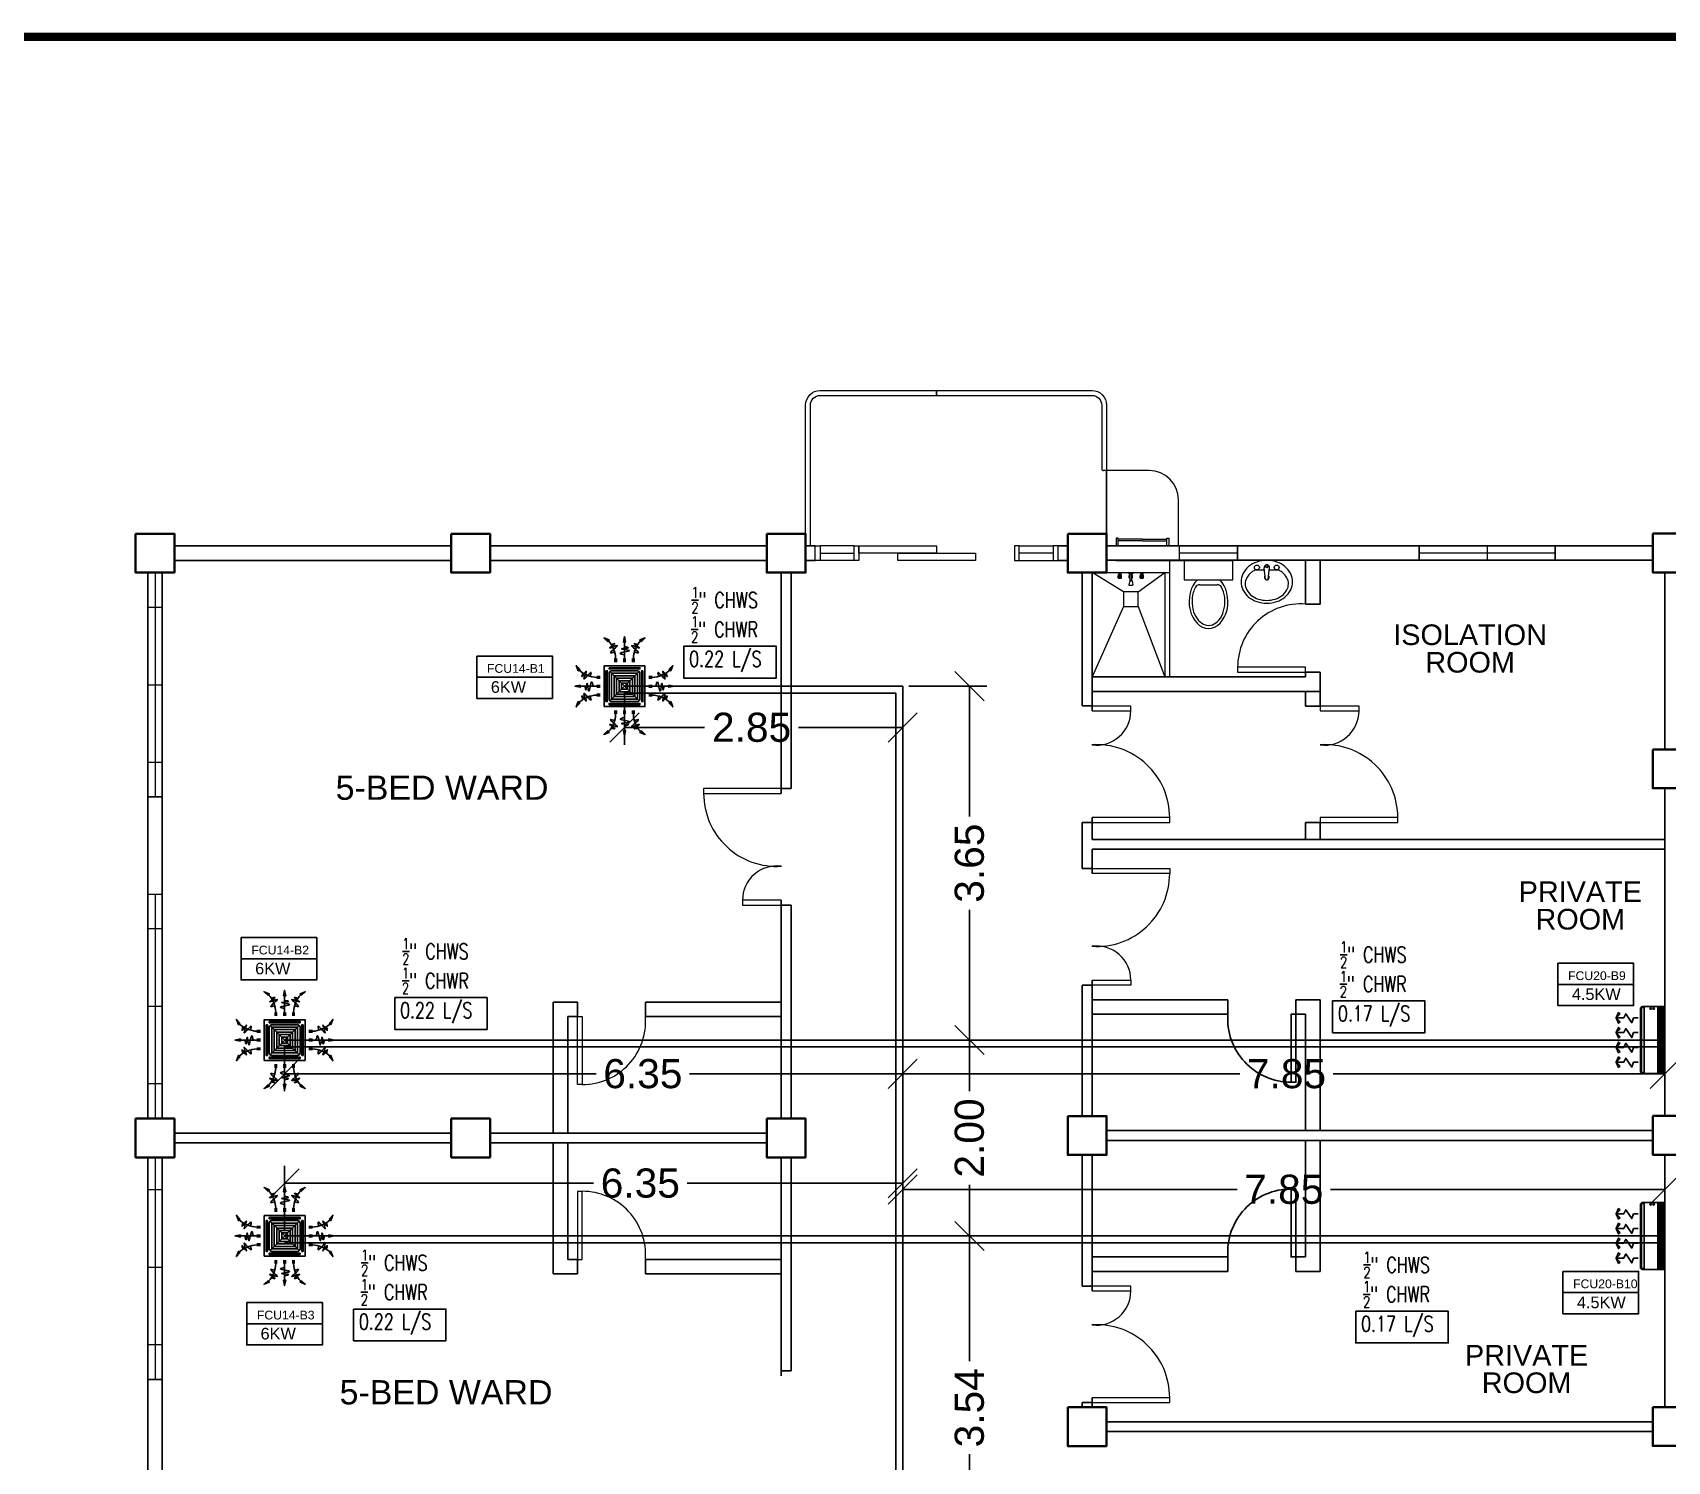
# Model space of a CAD drawing. Header units: millimetres. Extents: x 5 to 598, y 3 to 339.
# Drawn here: x 243.11 to 259.94, y 211.4 to 226.12 of the extents above; entities that cross this region are included whole.
import ezdxf

# ---------------------------------------------------------------- set-up
doc = ezdxf.new("R2010")
doc.units = ezdxf.units.MM
doc.header["$MEASUREMENT"] = 0
for name, color, linetype in [('AIR', 7, 'Continuous'), ('fcu line', 7, 'Continuous'), ('fcu return', 7, 'Continuous'), ('label', 7, 'Continuous'), ('Legends', 7, 'Continuous'), ('pipe label', 7, 'Continuous'), ('template', 7, 'Continuous')]:
    doc.layers.add(name, color=color, linetype=linetype)
doc.styles.add('Arch-Dim', font='simplex.shx', dxfattribs={"width": 0.75})
doc.styles.get("Standard").update_dxf_attribs({"font": 'arial.ttf'})
doc.styles.add('SWISSLT175', font='swissl.ttf', dxfattribs={"height": 0.175})
doc.dimstyles.new('Copy of dimension', dxfattribs={"dimtxt": 0.3, "dimasz": 0.3, "dimexe": 0.18, "dimexo": 0.0625, "dimgap": 0.09, "dimtad": 0, "dimzin": 0, "dimdsep": 46, "dimtxsty": 'Standard', "dimblk": 'OBLIQUE', "dimcen": 0.09, "dimclrd": 256, "dimclre": 256, "dimclrt": 256, "dimadec": 0, "dimazin": 0, "dimtfac": 1, "dimtofl": 0, "dimtmove": 0, "dimatfit": 3, "dimldrblk": 'OBLIQUE', "dimfxl": 1, "dimtolj": 1, "dimtzin": 0, "dimarcsym": 0})

# ---------------------------------------------------------------- blocks, each defined once
blk = doc.blocks.new('dr 700')
at = {"color": 8, "ltscale": 0.03}
blk.add_lwpolyline([(0, 0), (0.05, 0), (0.05, 0.7), (0, 0.7)], close=True, dxfattribs=at)
blk.add_arc((0.05, 0.048), 0.652, 355.7578, 90, dxfattribs=at)
blk = doc.blocks.new('FCU-13000P (CASSETTE SPLIT)')
at = {"layer": 'AIR', "ltscale": 3}
for p, q in [((0, 0.523), (0, 1)), ((-0.193, 0.558), (-0.193, 0.487)), ((-0.162, 0.558), (-0.162, 0.487)), ((-0.016, 0.558), (-0.016, 0.487)), ((0.016, 0.558), (0.016, 0.487)), ((0.162, 0.558), (0.162, 0.487)), ((0.193, 0.558), (0.193, 0.487)), ((-0.523, 0), (-1, 0)), ((-0.558, 0.193), (-0.487, 0.193)), ((-0.558, 0.162), (-0.487, 0.162)), ((-0.558, 0.016), (-0.487, 0.016)), ((0.558, 0.193), (0.487, 0.193)), ((0.558, 0.162), (0.487, 0.162)), ((0.558, 0.016), (0.487, 0.016)), ((0.523, 0), (1, 0)), ((-0.558, -0.016), (-0.487, -0.016)), ((-0.558, -0.162), (-0.487, -0.162)), ((-0.558, -0.193), (-0.487, -0.193)), ((0.558, -0.016), (0.487, -0.016)), ((0.558, -0.162), (0.487, -0.162)), ((0.558, -0.193), (0.487, -0.193)), ((-0.193, -0.558), (-0.193, -0.487)), ((-0.162, -0.558), (-0.162, -0.487)), ((-0.016, -0.558), (-0.016, -0.487)), ((0, -0.523), (0, -1)), ((0.016, -0.558), (0.016, -0.487)), ((0.162, -0.558), (0.162, -0.487)), ((0.193, -0.558), (0.193, -0.487))]:
    blk.add_line(p, q, dxfattribs=at)
at = {"layer": 'AIR'}
for p, q in [((0.295, -0.295), (-0.295, 0.295)), ((0.295, 0.295), (-0.295, -0.295))]:
    blk.add_line(p, q, dxfattribs=at)
at = {"layer": 'AIR', "ltscale": 3}
for points in [[(-0.022, 0.89), (0.022, 0.89), (0, 1)], [(-0.335, 0.895), (-0.311, 0.932), (-0.416, 0.973)], [(0.335, 0.895), (0.311, 0.932), (0.416, 0.973)], [(-0.895, 0.335), (-0.932, 0.311), (-0.973, 0.416)], [(0.895, 0.335), (0.932, 0.311), (0.973, 0.416)], [(-0.89, 0.022), (-0.89, -0.022), (-1, 0)], [(0.89, 0.022), (0.89, -0.022), (1, 0)], [(-0.895, -0.335), (-0.932, -0.311), (-0.973, -0.416)], [(0.895, -0.335), (0.932, -0.311), (0.973, -0.416)], [(-0.335, -0.895), (-0.311, -0.932), (-0.416, -0.973)], [(-0.022, -0.89), (0.022, -0.89), (0, -1)], [(0.335, -0.895), (0.311, -0.932), (0.416, -0.973)]]:
    blk.add_lwpolyline(points, close=True, dxfattribs=at)
at = {"layer": 'AIR'}
for points in [[(-0.323, 0.914, -0.171809), (-0.178, 0.558), (-0.178, 0.522)], [(0.323, 0.914, 0.171809), (0.178, 0.558), (0.178, 0.522)], [(-0.914, 0.323, 0.171809), (-0.558, 0.178), (-0.522, 0.178)], [(0.914, 0.323, -0.171809), (0.558, 0.178), (0.522, 0.178)], [(-0.914, -0.323, -0.171809), (-0.558, -0.178), (-0.522, -0.178)], [(0.914, -0.323, 0.171809), (0.558, -0.178), (0.522, -0.178)], [(-0.323, -0.914, 0.171809), (-0.178, -0.558), (-0.178, -0.522)], [(0.323, -0.914, -0.171809), (0.178, -0.558), (0.178, -0.522)]]:
    blk.add_lwpolyline(points, format="xyb", dxfattribs=at)
for points in [[(-0.41, -0.41), (0.41, -0.41), (0.41, 0.41), (-0.41, 0.41)], [(-0.31, 0.372), (0.31, 0.372), (0.31, 0.348), (-0.31, 0.348)], [(-0.373, 0.31), (-0.348, 0.31), (-0.348, -0.31), (-0.373, -0.31)], [(-0.26, -0.26), (0.26, -0.26), (0.26, 0.26), (-0.26, 0.26)], [(-0.21, -0.21), (0.21, -0.21), (0.21, 0.21), (-0.21, 0.21)], [(-0.16, -0.16), (0.16, -0.16), (0.16, 0.16), (-0.16, 0.16)], [(-0.11, -0.11), (0.11, -0.11), (0.11, 0.11), (-0.11, 0.11)], [(-0.06, -0.06), (0.06, -0.06), (0.06, 0.06), (-0.06, 0.06)], [(0.372, 0.31), (0.348, 0.31), (0.348, -0.31), (0.372, -0.31)], [(-0.31, -0.373), (0.31, -0.373), (0.31, -0.348), (-0.31, -0.348)]]:
    blk.add_lwpolyline(points, close=True, dxfattribs=at)
blk.add_lwpolyline([(-0.26, -0.31), (0.26, -0.31, 0.414214), (0.31, -0.26), (0.31, 0.26, 0.414214), (0.26, 0.31), (-0.26, 0.31, 0.414214), (-0.31, 0.26), (-0.31, -0.26, 0.414214)], format="xyb", close=True, dxfattribs=at)
at = {"layer": 'AIR', "ltscale": 3}
for points in [[(-0.268, 0.84), (-0.231, 0.852), (-0.134, 0.882), (-0.422, 0.704), (0.005, 0.903), (-0.358, 0.645), (-0.239, 0.678), (-0.199, 0.69)], [(0.268, 0.84), (0.231, 0.852), (0.134, 0.882), (0.422, 0.704), (-0.005, 0.903), (0.358, 0.645), (0.239, 0.678), (0.199, 0.69)], [(-0.84, 0.268), (-0.852, 0.231), (-0.882, 0.134), (-0.704, 0.422), (-0.903, -0.005), (-0.645, 0.358), (-0.678, 0.239), (-0.69, 0.199)], [(0.84, 0.268), (0.852, 0.231), (0.882, 0.134), (0.704, 0.422), (0.903, -0.005), (0.645, 0.358), (0.678, 0.239), (0.69, 0.199)], [(-0.84, -0.268), (-0.852, -0.231), (-0.882, -0.134), (-0.704, -0.422), (-0.903, 0.005), (-0.645, -0.358), (-0.678, -0.239), (-0.69, -0.199)], [(0.84, -0.268), (0.852, -0.231), (0.882, -0.134), (0.704, -0.422), (0.903, 0.005), (0.645, -0.358), (0.678, -0.239), (0.69, -0.199)], [(-0.268, -0.84), (-0.231, -0.852), (-0.134, -0.882), (-0.422, -0.704), (0.005, -0.903), (-0.358, -0.645), (-0.239, -0.678), (-0.199, -0.69)], [(0.268, -0.84), (0.231, -0.852), (0.134, -0.882), (0.422, -0.704), (-0.005, -0.903), (0.358, -0.645), (0.239, -0.678), (0.199, -0.69)]]:
    blk.add_open_spline(points, degree=3, knots=[0.0032834, 0.0032834, 0.0032834, 0.0032834, 0.0712567, 0.1924075, 0.3347111, 0.5062145, 0.5813292, 0.5813292, 0.5813292, 0.5813292], dxfattribs=at)
for points in [[(0, 0.8), (0.077, 0.776), (-0.058, 0.755), (0.098, 0.718), (-0.087, 0.663), (0, 0.631)], [(-0.8, 0), (-0.776, -0.077), (-0.755, 0.058), (-0.718, -0.098), (-0.663, 0.087), (-0.631, 0)], [(0.8, 0), (0.776, -0.077), (0.755, 0.058), (0.718, -0.098), (0.663, 0.087), (0.631, 0)], [(0, -0.8), (0.077, -0.776), (-0.058, -0.755), (0.098, -0.718), (-0.087, -0.663), (0, -0.631)]]:
    blk.add_spline(points, degree=3, dxfattribs=at)
for points in [[(0, 1), (-0.022, 0.89), (0.022, 0.89)], [(-0.416, 0.973), (-0.335, 0.895), (-0.311, 0.932)], [(0.416, 0.973), (0.335, 0.895), (0.311, 0.932)], [(-0.973, 0.416), (-0.895, 0.335), (-0.932, 0.311)], [(0.973, 0.416), (0.895, 0.335), (0.932, 0.311)], [(-1, 0), (-0.89, 0.022), (-0.89, -0.022)], [(1, 0), (0.89, 0.022), (0.89, -0.022)], [(-0.973, -0.416), (-0.895, -0.335), (-0.932, -0.311)], [(0.973, -0.416), (0.895, -0.335), (0.932, -0.311)], [(-0.416, -0.973), (-0.335, -0.895), (-0.311, -0.932)], [(0, -1), (-0.022, -0.89), (0.022, -0.89)], [(0.416, -0.973), (0.335, -0.895), (0.311, -0.932)]]:
    blk.add_solid(points, dxfattribs=at)
blk = doc.blocks.new('CARRIER-S30-32 (FCD)')
at = {"layer": 'AIR'}
for p, q in [((0.825, -0.05), (-0.825, -0.05)), ((0.825, -0.075), (-0.825, -0.075)), ((0.825, -0.1), (-0.825, -0.1)), ((0.825, -0.125), (-0.825, -0.125)), ((0.825, -0.15), (-0.825, -0.15)), ((-0.6, -0.025), (-0.6, -0.175)), ((-0.4, -0.025), (-0.4, -0.175)), ((-0.2, -0.025), (-0.2, -0.175)), ((0, -0.025), (0, -0.175)), ((0.2, -0.025), (0.2, -0.175)), ((0.4, -0.025), (0.4, -0.175)), ((0.6, -0.025), (0.6, -0.175))]:
    blk.add_line(p, q, dxfattribs=at)
for points in [[(-0.8, -0.62), (0.8, -0.62, 0.414214), (0.85, -0.57), (0.85, 0), (-0.85, 0), (-0.85, -0.57, 0.414214)], [(-0.8, -0.595), (0.8, -0.595, 0.414214), (0.825, -0.57), (0.825, -0.525), (-0.825, -0.525), (-0.825, -0.57, 0.414214)]]:
    blk.add_lwpolyline(points, format="xyb", close=True, dxfattribs=at)
for points in [[(-0.825, -0.025), (0.825, -0.025), (0.825, -0.175), (-0.825, -0.175)], [(-0.664, -1.134), (-0.562, -1.239), (-0.697, -1.177)], [(-0.461, -1.134), (-0.562, -1.239), (-0.428, -1.177)], [(-0.289, -1.134), (-0.188, -1.239), (-0.322, -1.177)], [(-0.086, -1.134), (-0.188, -1.239), (-0.053, -1.177)], [(0.086, -1.134), (0.187, -1.239), (0.053, -1.177)], [(0.289, -1.134), (0.187, -1.239), (0.322, -1.177)], [(0.461, -1.134), (0.562, -1.239), (0.428, -1.177)], [(0.664, -1.134), (0.562, -1.239), (0.697, -1.177)]]:
    blk.add_lwpolyline(points, close=True, dxfattribs=at)
for points in [[(-0.562, -0.678), (-0.562, -0.794), (-0.44, -0.843), (-0.667, -0.996), (-0.562, -1.044), (-0.562, -1.239)], [(-0.188, -0.678), (-0.188, -0.794), (-0.065, -0.843), (-0.292, -0.996), (-0.188, -1.044), (-0.188, -1.239)], [(0.187, -0.678), (0.187, -0.794), (0.31, -0.843), (0.083, -0.996), (0.187, -1.044), (0.187, -1.239)], [(0.562, -0.678), (0.562, -0.794), (0.685, -0.843), (0.458, -0.996), (0.562, -1.044), (0.562, -1.239)]]:
    blk.add_lwpolyline(points, dxfattribs=at)
for centre in [(-0.8, -0.285), (-0.8, -0.36)]:
    blk.add_circle(centre, 0.0187, dxfattribs=at)
blk = doc.blocks.new('_Oblique')
at = {"color": 0, "linetype": 'ByBlock', "lineweight": -2}
blk.add_line((-0.5, -0.5), (0.5, 0.5), dxfattribs=at)
blk = doc.blocks.new('*D168')
at = {"layer": 'Defpoints', "color": 0, "transparency": 16777216}
for p in [(252.069, 213.725), (252.757, 213.725), (252.069, 210.185)]:
    blk.add_point(p, dxfattribs=at)
at = {"layer": 'Legends', "lineweight": -2, "transparency": 16777216}
for p, q in [((252.132, 213.725), (252.937, 213.725)), ((252.757, 213.725), (252.757, 212.434)), ((252.757, 210.185), (252.757, 211.476)), ((252.132, 210.185), (252.937, 210.185))]:
    blk.add_line(p, q, dxfattribs=at)
at = {"layer": 'Legends', "lineweight": -2, "transparency": 16777216, "xscale": 0.3, "yscale": 0.3, "zscale": 0.3}
for p, rotation in [((252.757, 213.725), 90), ((252.757, 210.185), 270)]:
    blk.add_blockref('_Oblique', p, dxfattribs=dict(at, rotation=rotation))
at = {"layer": 'Legends', "transparency": 16777216, "insert": (252.757, 211.955), "char_height": 0.3, "attachment_point": 5, "rotation": 90}
blk.add_mtext('\\A1;3.54', dxfattribs=at)
blk = doc.blocks.new('*D170')
at = {"layer": 'Defpoints', "color": 0, "transparency": 16777216}
for p in [(245.704, 214.268), (245.704, 213.725), (252.069, 213.725)]:
    blk.add_point(p, dxfattribs=at)
at = {"layer": 'Legends', "lineweight": -2, "transparency": 16777216}
for p, q in [((245.704, 213.788), (245.704, 214.448)), ((252.069, 213.788), (252.069, 214.448)), ((245.704, 214.268), (248.886, 214.268)), ((252.069, 214.268), (249.849, 214.268))]:
    blk.add_line(p, q, dxfattribs=at)
at = {"layer": 'Legends', "lineweight": -2, "transparency": 16777216, "xscale": 0.3, "yscale": 0.3, "zscale": 0.3, "rotation": 180}
blk.add_blockref('_Oblique', (245.704, 214.268), dxfattribs=at)
at = {"layer": 'Legends', "lineweight": -2, "transparency": 16777216, "xscale": 0.3, "yscale": 0.3, "zscale": 0.3}
blk.add_blockref('_Oblique', (252.069, 214.268), dxfattribs=at)
at = {"layer": 'Legends', "transparency": 16777216, "insert": (249.367, 214.268), "char_height": 0.3, "attachment_point": 5}
blk.add_mtext('\\A1;6.35', dxfattribs=at)
blk = doc.blocks.new('*D171')
at = {"layer": 'Defpoints', "color": 0, "transparency": 16777216}
for p in [(252.069, 215.743), (252.757, 215.743), (252.069, 213.725)]:
    blk.add_point(p, dxfattribs=at)
at = {"layer": 'Legends', "lineweight": -2, "transparency": 16777216}
for p, q in [((252.132, 215.743), (252.937, 215.743)), ((252.757, 215.743), (252.757, 215.216)), ((252.757, 213.725), (252.757, 214.253)), ((252.132, 213.725), (252.937, 213.725))]:
    blk.add_line(p, q, dxfattribs=at)
at = {"layer": 'Legends', "lineweight": -2, "transparency": 16777216, "xscale": 0.3, "yscale": 0.3, "zscale": 0.3}
for p, rotation in [((252.757, 215.743), 90), ((252.757, 213.725), 270)]:
    blk.add_blockref('_Oblique', p, dxfattribs=dict(at, rotation=rotation))
at = {"layer": 'Legends', "transparency": 16777216, "insert": (252.757, 214.734), "char_height": 0.3, "attachment_point": 5, "rotation": 90}
blk.add_mtext('\\A1;2.00', dxfattribs=at)
blk = doc.blocks.new('*D172')
at = {"layer": 'Defpoints', "color": 0, "transparency": 16777216}
for p in [(252.069, 219.388), (252.757, 219.388), (252.069, 215.743)]:
    blk.add_point(p, dxfattribs=at)
at = {"layer": 'Legends', "lineweight": -2, "transparency": 16777216}
for p, q in [((252.132, 219.388), (252.937, 219.388)), ((252.757, 219.388), (252.757, 218.046)), ((252.757, 215.743), (252.757, 217.085)), ((252.132, 215.743), (252.937, 215.743))]:
    blk.add_line(p, q, dxfattribs=at)
at = {"layer": 'Legends', "lineweight": -2, "transparency": 16777216, "xscale": 0.3, "yscale": 0.3, "zscale": 0.3}
for p, rotation in [((252.757, 219.388), 90), ((252.757, 215.743), 270)]:
    blk.add_blockref('_Oblique', p, dxfattribs=dict(at, rotation=rotation))
at = {"layer": 'Legends', "transparency": 16777216, "insert": (252.757, 217.565), "char_height": 0.3, "attachment_point": 5, "rotation": 90}
blk.add_mtext('\\A1;3.65', dxfattribs=at)
blk = doc.blocks.new('*D173')
at = {"layer": 'Defpoints', "color": 0, "transparency": 16777216}
for p in [(252.069, 215.743), (259.919, 215.743), (259.919, 215.395)]:
    blk.add_point(p, dxfattribs=at)
at = {"layer": 'Legends', "lineweight": -2, "transparency": 16777216}
for p, q in [((252.069, 215.681), (252.069, 215.215)), ((259.919, 215.681), (259.919, 215.215)), ((252.069, 215.395), (255.543, 215.395)), ((259.919, 215.395), (256.502, 215.395))]:
    blk.add_line(p, q, dxfattribs=at)
at = {"layer": 'Legends', "lineweight": -2, "transparency": 16777216, "xscale": 0.3, "yscale": 0.3, "zscale": 0.3, "rotation": 180}
blk.add_blockref('_Oblique', (252.069, 215.395), dxfattribs=at)
at = {"layer": 'Legends', "lineweight": -2, "transparency": 16777216, "xscale": 0.3, "yscale": 0.3, "zscale": 0.3}
blk.add_blockref('_Oblique', (259.919, 215.395), dxfattribs=at)
at = {"layer": 'Legends', "transparency": 16777216, "insert": (256.022, 215.395), "char_height": 0.3, "attachment_point": 5}
blk.add_mtext('\\A1;7.85', dxfattribs=at)
blk = doc.blocks.new('*D174')
at = {"layer": 'Defpoints', "color": 0, "transparency": 16777216}
for p in [(245.704, 215.743), (252.069, 215.743), (245.704, 215.395)]:
    blk.add_point(p, dxfattribs=at)
at = {"layer": 'Legends', "lineweight": -2, "transparency": 16777216}
for p, q in [((245.704, 215.681), (245.704, 215.215)), ((252.069, 215.681), (252.069, 215.215)), ((245.704, 215.395), (248.911, 215.395)), ((252.069, 215.395), (249.874, 215.395))]:
    blk.add_line(p, q, dxfattribs=at)
at = {"layer": 'Legends', "lineweight": -2, "transparency": 16777216, "xscale": 0.3, "yscale": 0.3, "zscale": 0.3, "rotation": 180}
blk.add_blockref('_Oblique', (245.704, 215.395), dxfattribs=at)
at = {"layer": 'Legends', "lineweight": -2, "transparency": 16777216, "xscale": 0.3, "yscale": 0.3, "zscale": 0.3}
blk.add_blockref('_Oblique', (252.069, 215.395), dxfattribs=at)
at = {"layer": 'Legends', "transparency": 16777216, "insert": (249.393, 215.395), "char_height": 0.3, "attachment_point": 5}
blk.add_mtext('\\A1;6.35', dxfattribs=at)
blk = doc.blocks.new('*D175')
at = {"layer": 'Defpoints', "color": 0, "transparency": 16777216}
for p in [(249.204, 219.388), (252.069, 219.388), (249.204, 218.963)]:
    blk.add_point(p, dxfattribs=at)
at = {"layer": 'Legends', "lineweight": -2, "transparency": 16777216}
for p, q in [((249.204, 219.325), (249.204, 218.783)), ((252.069, 219.325), (252.069, 218.783)), ((249.204, 218.963), (250.029, 218.963)), ((252.069, 218.963), (250.996, 218.963))]:
    blk.add_line(p, q, dxfattribs=at)
at = {"layer": 'Legends', "lineweight": -2, "transparency": 16777216, "xscale": 0.3, "yscale": 0.3, "zscale": 0.3, "rotation": 180}
blk.add_blockref('_Oblique', (249.204, 218.963), dxfattribs=at)
at = {"layer": 'Legends', "lineweight": -2, "transparency": 16777216, "xscale": 0.3, "yscale": 0.3, "zscale": 0.3}
blk.add_blockref('_Oblique', (252.069, 218.963), dxfattribs=at)
at = {"layer": 'Legends', "transparency": 16777216, "insert": (250.513, 218.963), "char_height": 0.3, "attachment_point": 5}
blk.add_mtext('\\A1;2.85', dxfattribs=at)
blk = doc.blocks.new('*D271')
at = {"layer": 'Defpoints', "color": 0, "transparency": 16777216}
for p in [(259.919, 214.204), (252.069, 213.725), (259.919, 213.725)]:
    blk.add_point(p, dxfattribs=at)
at = {"layer": 'fcu line', "lineweight": -2, "transparency": 16777216}
for p, q in [((252.069, 213.788), (252.069, 214.384)), ((259.919, 213.788), (259.919, 214.384)), ((252.069, 214.204), (255.515, 214.204)), ((259.919, 214.204), (256.474, 214.204))]:
    blk.add_line(p, q, dxfattribs=at)
at = {"layer": 'fcu line', "lineweight": -2, "transparency": 16777216, "xscale": 0.3, "yscale": 0.3, "zscale": 0.3, "rotation": 180}
blk.add_blockref('_Oblique', (252.069, 214.204), dxfattribs=at)
at = {"layer": 'fcu line', "lineweight": -2, "transparency": 16777216, "xscale": 0.3, "yscale": 0.3, "zscale": 0.3}
blk.add_blockref('_Oblique', (259.919, 214.204), dxfattribs=at)
at = {"layer": 'fcu line', "transparency": 16777216, "insert": (255.994, 214.204), "char_height": 0.3, "attachment_point": 5}
blk.add_mtext('\\A1;7.85', dxfattribs=at)

msp = doc.modelspace()

# ---------------------------------------------------------------- linework, layer by layer
at = {"color": 8, "lineweight": 9}
for p, q in [((254.609, 221.609), (254.139, 221.609)), ((254.909, 220.834), (254.909, 221.309)), ((254.289, 220.914), (254.269, 220.914)), ((254.269, 220.914), (254.269, 220.834)), ((254.289, 220.834), (254.289, 220.914)), ((254.539, 220.904), (254.289, 220.904)), ((254.539, 220.884), (254.289, 220.884)), ((254.539, 220.904), (254.789, 220.904)), ((254.539, 220.884), (254.789, 220.884)), ((254.789, 220.834), (254.789, 220.914)), ((254.789, 220.914), (254.809, 220.914)), ((254.809, 220.914), (254.809, 220.834)), ((254.169, 220.834), (254.969, 220.834)), ((254.919, 220.684), (254.919, 220.834)), ((255.519, 220.834), (254.919, 220.834)), ((255.519, 220.759), (254.919, 220.759)), ((255.519, 220.684), (255.519, 220.834)), ((257.389, 220.834), (257.389, 220.684)), ((258.789, 220.759), (257.389, 220.759)), ((258.089, 220.834), (258.089, 220.684)), ((258.789, 220.684), (258.789, 220.834)), ((244.294, 218.247), (244.294, 220.559)), ((244.369, 220.559), (244.369, 218.247)), ((254.169, 220.559), (254.819, 220.559)), ((254.264, 220.684), (254.864, 220.684)), ((254.288, 220.559), (254.322, 220.559)), ((254.288, 220.559), (254.322, 220.559)), ((254.288, 220.559), (254.292, 220.552)), ((254.288, 220.559), (254.288, 220.559)), ((254.292, 220.552), (254.319, 220.552)), ((254.294, 220.552), (254.294, 220.54)), ((254.317, 220.552), (254.317, 220.54)), ((254.322, 220.559), (254.319, 220.552)), ((254.322, 220.559), (254.322, 220.559)), ((254.402, 220.554), (254.39, 220.559)), ((254.39, 220.559), (254.448, 220.559)), ((254.436, 220.554), (254.402, 220.554)), ((254.402, 220.544), (254.402, 220.554)), ((254.402, 220.554), (254.436, 220.554)), ((254.436, 220.544), (254.402, 220.544)), ((254.408, 220.544), (254.408, 220.54)), ((254.411, 220.482), (254.411, 220.544)), ((254.411, 220.544), (254.427, 220.544)), ((254.427, 220.544), (254.427, 220.482)), ((254.43, 220.544), (254.43, 220.54)), ((254.448, 220.559), (254.436, 220.554)), ((254.436, 220.554), (254.436, 220.544)), ((254.516, 220.559), (254.516, 220.559)), ((254.516, 220.559), (254.519, 220.552)), ((254.516, 220.559), (254.55, 220.559)), ((254.516, 220.559), (254.55, 220.559)), ((254.519, 220.552), (254.546, 220.552)), ((254.521, 220.552), (254.521, 220.54)), ((254.544, 220.552), (254.544, 220.54)), ((254.55, 220.559), (254.546, 220.552)), ((254.55, 220.559), (254.55, 220.559)), ((254.864, 220.684), (255.464, 220.684)), ((254.969, 220.684), (254.969, 220.484)), ((255.469, 220.684), (254.969, 220.684)), ((255.469, 220.484), (255.469, 220.684)), ((255.795, 220.582), (255.692, 220.582)), ((255.805, 220.486), (255.791, 220.608)), ((255.834, 220.486), (255.847, 220.608)), ((254.289, 220.526), (254.291, 220.53)), ((254.289, 220.504), (254.289, 220.526)), ((254.289, 220.504), (254.322, 220.504)), ((254.292, 220.502), (254.289, 220.504)), ((254.291, 220.538), (254.292, 220.54)), ((254.291, 220.538), (254.319, 220.538)), ((254.291, 220.532), (254.291, 220.538)), ((254.292, 220.54), (254.319, 220.54)), ((254.292, 220.526), (254.3, 220.526)), ((254.292, 220.513), (254.292, 220.525)), ((254.292, 220.502), (254.318, 220.502)), ((254.292, 220.501), (254.292, 220.502)), ((254.292, 220.501), (254.318, 220.501)), ((254.299, 220.513), (254.299, 220.525)), ((254.319, 220.526), (254.311, 220.526)), ((254.311, 220.513), (254.311, 220.525)), ((254.318, 220.513), (254.318, 220.525)), ((254.318, 220.502), (254.322, 220.504)), ((254.318, 220.501), (254.318, 220.502)), ((254.319, 220.538), (254.319, 220.54)), ((254.319, 220.532), (254.319, 220.538)), ((254.322, 220.526), (254.32, 220.53)), ((254.322, 220.504), (254.322, 220.526)), ((254.407, 220.474), (254.398, 220.432)), ((254.438, 220.427), (254.4, 220.427)), ((254.402, 220.526), (254.405, 220.53)), ((254.402, 220.504), (254.402, 220.526)), ((254.402, 220.504), (254.411, 220.504)), ((254.406, 220.502), (254.402, 220.504)), ((254.405, 220.538), (254.406, 220.54)), ((254.405, 220.538), (254.411, 220.538)), ((254.405, 220.532), (254.405, 220.538)), ((254.406, 220.54), (254.411, 220.54)), ((254.406, 220.526), (254.411, 220.526)), ((254.406, 220.513), (254.406, 220.525)), ((254.406, 220.502), (254.411, 220.502)), ((254.406, 220.501), (254.406, 220.502)), ((254.406, 220.501), (254.411, 220.501)), ((254.407, 220.482), (254.407, 220.474)), ((254.431, 220.482), (254.407, 220.482)), ((254.407, 220.474), (254.431, 220.474)), ((254.407, 220.474), (254.431, 220.474)), ((254.427, 220.54), (254.432, 220.54)), ((254.427, 220.538), (254.433, 220.538)), ((254.432, 220.526), (254.427, 220.526)), ((254.427, 220.504), (254.436, 220.504)), ((254.427, 220.502), (254.432, 220.502)), ((254.427, 220.501), (254.432, 220.501)), ((254.431, 220.474), (254.431, 220.482)), ((254.431, 220.474), (254.44, 220.432)), ((254.433, 220.538), (254.432, 220.54)), ((254.432, 220.513), (254.432, 220.525)), ((254.432, 220.502), (254.436, 220.504)), ((254.432, 220.501), (254.432, 220.502)), ((254.433, 220.532), (254.433, 220.538)), ((254.436, 220.526), (254.434, 220.53)), ((254.436, 220.504), (254.436, 220.526)), ((254.516, 220.526), (254.518, 220.53)), ((254.516, 220.504), (254.516, 220.526)), ((254.52, 220.502), (254.516, 220.504)), ((254.516, 220.504), (254.549, 220.504)), ((254.519, 220.54), (254.546, 220.54)), ((254.519, 220.538), (254.519, 220.54)), ((254.519, 220.532), (254.519, 220.538)), ((254.519, 220.538), (254.547, 220.538)), ((254.519, 220.526), (254.527, 220.526)), ((254.52, 220.513), (254.52, 220.525)), ((254.52, 220.501), (254.52, 220.502)), ((254.52, 220.502), (254.546, 220.502)), ((254.52, 220.501), (254.546, 220.501)), ((254.527, 220.513), (254.527, 220.525)), ((254.546, 220.526), (254.539, 220.526)), ((254.539, 220.513), (254.539, 220.525)), ((254.547, 220.538), (254.546, 220.54)), ((254.546, 220.513), (254.546, 220.525)), ((254.546, 220.502), (254.549, 220.504)), ((254.546, 220.501), (254.546, 220.502)), ((254.547, 220.532), (254.547, 220.538)), ((254.549, 220.526), (254.547, 220.53)), ((254.549, 220.504), (254.549, 220.526)), ((254.969, 220.484), (255.469, 220.484)), ((255.128, 220.434), (255.309, 220.434)), ((244.294, 219.403), (244.294, 220.203)), ((244.294, 220.203), (244.444, 220.203)), ((244.444, 220.203), (244.444, 218.603)), ((244.294, 219.403), (244.444, 219.403)), ((244.444, 218.603), (244.294, 218.603)), ((244.294, 217.747), (244.294, 218.247)), ((244.294, 218.247), (244.444, 218.247)), ((259.919, 217.81), (259.919, 218.337)), ((244.294, 217.747), (244.294, 217.247)), ((244.294, 217.247), (244.444, 217.247)), ((244.294, 214.934), (244.294, 217.247)), ((244.369, 217.247), (244.369, 214.934)), ((244.294, 216.091), (244.294, 216.891)), ((244.294, 216.891), (244.444, 216.891)), ((244.444, 216.891), (244.444, 215.291)), ((244.294, 216.091), (244.444, 216.091)), ((244.444, 215.291), (244.294, 215.291)), ((244.294, 214.934), (244.444, 214.934)), ((248.619, 214.784), (250.569, 214.784)), ((248.619, 214.684), (250.569, 214.684)), ((249.369, 214.784), (249.869, 214.784)), ((249.369, 214.684), (249.869, 214.684)), ((255.469, 214.809), (254.969, 214.809)), ((255.469, 214.709), (254.969, 214.709)), ((244.294, 212.247), (244.294, 214.534)), ((244.369, 214.534), (244.369, 212.247)), ((244.294, 213.403), (244.294, 214.203)), ((244.294, 214.203), (244.444, 214.203)), ((244.444, 214.203), (244.444, 212.603)), ((244.294, 213.403), (244.444, 213.403)), ((244.444, 212.603), (244.294, 212.603)), ((244.294, 212.247), (244.444, 212.247)), ((259.919, 212.11), (259.919, 211.962))]:
    msp.add_line(p, q, dxfattribs=at)
at = {"color": 8, "lineweight": 25}
for p, q in [((244.569, 220.834), (247.419, 220.834)), ((247.819, 220.834), (250.669, 220.834)), ((251.169, 220.834), (251.069, 220.834)), ((253.669, 220.834), (253.769, 220.834)), ((259.794, 220.835), (254.169, 220.834)), ((244.294, 214.934), (244.294, 220.559)), ((244.444, 214.934), (244.444, 220.559)), ((244.569, 220.684), (247.419, 220.684)), ((247.819, 220.684), (250.669, 220.684)), ((250.819, 220.559), (250.819, 218.284)), ((250.919, 220.559), (250.919, 218.334)), ((251.169, 220.684), (251.069, 220.684)), ((253.669, 220.684), (253.769, 220.684)), ((253.919, 220.559), (253.919, 219.185)), ((254.019, 220.559), (254.019, 219.134)), ((259.794, 220.685), (254.169, 220.685)), ((259.919, 218.737), (259.919, 220.561)), ((254.019, 219.185), (253.919, 219.185)), ((250.819, 218.334), (250.919, 218.334)), ((259.919, 214.962), (259.919, 218.337)), ((254.019, 218.034), (254.019, 217.81)), ((253.919, 217.984), (253.919, 217.76)), ((254.019, 217.984), (253.919, 217.984)), ((253.919, 217.76), (253.919, 217.509)), ((259.919, 217.81), (254.019, 217.81)), ((259.919, 217.71), (254.019, 217.71)), ((254.019, 217.71), (254.019, 217.459)), ((259.919, 214.962), (259.919, 217.71)), ((254.019, 217.509), (253.919, 217.509)), ((250.819, 217.184), (250.819, 214.934)), ((250.819, 217.134), (250.919, 217.134)), ((250.919, 217.134), (250.919, 214.934)), ((254.019, 216.359), (254.019, 214.96)), ((253.919, 216.309), (253.919, 214.96)), ((254.019, 216.309), (253.919, 216.309)), ((248.469, 216.134), (248.469, 214.784)), ((244.569, 214.784), (247.419, 214.784)), ((244.569, 214.684), (247.419, 214.684)), ((247.819, 214.784), (250.669, 214.784)), ((247.819, 214.684), (250.669, 214.684)), ((248.469, 213.334), (248.469, 214.684)), ((259.794, 214.81), (254.169, 214.81)), ((259.794, 214.71), (254.169, 214.71)), ((244.294, 208.934), (244.294, 214.534)), ((244.444, 208.934), (244.444, 214.534)), ((250.819, 214.534), (250.819, 212.284)), ((250.919, 214.534), (250.919, 212.334)), ((253.919, 214.56), (253.919, 213.209)), ((254.019, 214.56), (254.019, 213.159)), ((259.919, 211.962), (259.919, 214.562)), ((259.919, 212.11), (259.919, 214.562)), ((249.419, 213.484), (249.419, 213.334)), ((254.019, 213.209), (253.919, 213.209)), ((250.819, 212.334), (250.919, 212.334)), ((253.919, 212.009), (253.919, 211.96)), ((254.019, 212.009), (253.919, 212.009)), ((254.019, 212.059), (254.019, 211.96)), ((254.169, 211.81), (259.794, 211.81)), ((254.169, 211.71), (259.794, 211.71))]:
    msp.add_line(p, q, dxfattribs=at)
at = {"color": 8, "lineweight": 13}
for p, q in [((251.569, 220.834), (251.219, 220.834)), ((251.219, 220.759), (251.569, 220.759)), ((253.269, 220.834), (253.619, 220.834)), ((253.619, 220.759), (253.269, 220.759)), ((251.569, 220.684), (251.219, 220.684)), ((253.269, 220.684), (253.619, 220.684))]:
    msp.add_line(p, q, dxfattribs=at)
at = {"color": 8, "lineweight": 9, "ltscale": 0.3}
for p, q in [((254.344, 220.359), (254.019, 220.559)), ((254.494, 220.359), (254.769, 220.559)), ((254.344, 220.209), (254.019, 219.484)), ((254.494, 220.209), (254.769, 219.484))]:
    msp.add_line(p, q, dxfattribs=at)
at = {"color": 8, "lineweight": 25, "ltscale": 0.3}
for p, q in [((256.219, 220.684), (256.219, 220.234)), ((256.369, 220.684), (256.369, 220.234)), ((256.219, 219.534), (256.219, 219.484)), ((256.369, 219.534), (256.369, 219.334)), ((254.019, 219.484), (256.219, 219.484)), ((254.019, 219.334), (256.369, 219.334)), ((248.719, 216.134), (248.469, 216.134)), ((248.719, 215.984), (248.719, 216.134)), ((250.819, 216.134), (249.419, 216.134)), ((249.419, 215.984), (249.419, 216.134)), ((254.019, 216.159), (255.419, 216.159)), ((254.019, 216.009), (255.419, 216.009)), ((255.419, 216.009), (255.419, 216.159)), ((256.119, 216.159), (256.369, 216.159)), ((256.119, 216.009), (256.119, 216.159)), ((256.119, 216.009), (256.219, 216.009)), ((256.219, 214.809), (256.219, 216.009)), ((256.369, 214.809), (256.369, 216.159)), ((248.719, 215.984), (248.619, 215.984)), ((248.619, 214.784), (248.619, 215.984)), ((250.819, 215.984), (249.419, 215.984)), ((248.619, 214.684), (248.619, 213.484)), ((256.219, 214.709), (256.219, 213.509)), ((256.369, 214.709), (256.369, 213.359)), ((248.719, 213.484), (248.619, 213.484)), ((248.719, 213.484), (248.719, 213.334)), ((250.819, 213.484), (249.419, 213.484)), ((254.019, 213.509), (255.419, 213.509)), ((255.419, 213.509), (255.419, 213.359)), ((256.119, 213.509), (256.219, 213.509)), ((256.119, 213.509), (256.119, 213.359)), ((248.719, 213.334), (248.469, 213.334)), ((250.819, 213.334), (249.419, 213.334)), ((254.019, 213.359), (255.419, 213.359)), ((256.119, 213.359), (256.369, 213.359))]:
    msp.add_line(p, q, dxfattribs=at)
at = {"color": 8, "linetype": 'Continuous', "lineweight": 25}
for p, q in [((256.219, 220.234), (256.369, 220.234)), ((256.219, 219.484), (256.219, 219.534)), ((256.219, 219.534), (256.369, 219.534)), ((256.219, 219.334), (256.219, 219.184)), ((256.369, 219.334), (256.369, 219.184)), ((256.369, 219.184), (256.219, 219.184)), ((256.219, 217.984), (256.219, 217.809)), ((256.369, 217.984), (256.219, 217.984)), ((256.369, 217.984), (256.369, 217.809))]:
    msp.add_line(p, q, dxfattribs=at)
at = {"color": 8, "lineweight": 9, "transparency": 33554687}
for points in [[(251.069, 220.834), (251.069, 222.284, -0.414214), (251.219, 222.434), (254.019, 222.434, -0.414214), (254.169, 222.284), (254.169, 220.959), (254.169, 221.609)], [(251.119, 220.834), (251.119, 222.284, -0.414214), (251.219, 222.384), (254.019, 222.384, -0.414214), (254.119, 222.284), (254.119, 221.629)]]:
    msp.add_lwpolyline(points, format="xyb", dxfattribs=at)
at = {"color": 8, "lineweight": 35}
for points in [[(244.169, 220.959), (244.569, 220.959), (244.569, 220.559), (244.169, 220.559)], [(247.419, 220.959), (247.819, 220.959), (247.819, 220.559), (247.419, 220.559)], [(250.669, 220.959), (251.069, 220.959), (251.069, 220.559), (250.669, 220.559)], [(253.769, 220.959), (254.169, 220.959), (254.169, 220.559), (253.769, 220.559)], [(259.794, 220.961), (260.194, 220.961), (260.194, 220.561), (259.794, 220.561)], [(259.794, 218.737), (260.194, 218.737), (260.194, 218.337), (259.794, 218.337)], [(244.169, 214.934), (244.569, 214.934), (244.569, 214.534), (244.169, 214.534)], [(247.419, 214.934), (247.819, 214.934), (247.819, 214.534), (247.419, 214.534)], [(250.669, 214.934), (251.069, 214.934), (251.069, 214.534), (250.669, 214.534)], [(253.769, 214.96), (254.169, 214.96), (254.169, 214.56), (253.769, 214.56)], [(259.794, 214.962), (260.194, 214.962), (260.194, 214.562), (259.794, 214.562)], [(253.769, 211.96), (254.169, 211.96), (254.169, 211.56), (253.769, 211.56)], [(259.794, 211.962), (260.194, 211.962), (260.194, 211.562), (259.794, 211.562)]]:
    msp.add_lwpolyline(points, close=True, dxfattribs=at)
at = {"color": 8, "lineweight": 13}
for points in [[(251.219, 220.834), (251.219, 220.684), (251.169, 220.684), (251.169, 220.834)], [(251.619, 220.834), (251.619, 220.684), (251.569, 220.684), (251.569, 220.834)], [(251.619, 220.834), (252.419, 220.834), (252.419, 220.759), (251.619, 220.759)], [(252.019, 220.759), (252.819, 220.759), (252.819, 220.684), (252.019, 220.684)], [(253.219, 220.834), (253.219, 220.684), (253.269, 220.684), (253.269, 220.834)], [(253.619, 220.834), (253.619, 220.684), (253.669, 220.684), (253.669, 220.834)]]:
    msp.add_lwpolyline(points, close=True, dxfattribs=at)
at = {"color": 8, "lineweight": 9}
for points in [[(254.919, 220.834), (255.519, 220.834), (255.519, 220.685), (254.919, 220.685)], [(257.389, 220.834), (258.789, 220.834), (258.789, 220.684), (257.389, 220.684)], [(244.294, 220.559), (244.444, 220.559), (244.444, 218.247), (244.294, 218.247)], [(244.294, 217.247), (244.444, 217.247), (244.444, 214.934), (244.294, 214.934)], [(244.294, 214.534), (244.444, 214.534), (244.444, 212.247), (244.294, 212.247)]]:
    msp.add_lwpolyline(points, close=True, dxfattribs=at)
at = {"color": 8, "lineweight": 9, "ltscale": 0.3}
msp.add_lwpolyline([(254.769, 220.559), (254.769, 219.484), (254.819, 219.484), (254.819, 220.684), (254.819, 220.684)], dxfattribs=at)
at = {"color": 8, "lineweight": 9}
msp.add_lwpolyline([(255.554, 220.463, 0.11576), (255.573, 220.381, 0.104047), (255.632, 220.307, 0.090875), (255.716, 220.26, 0.083344), (255.819, 220.242, 0.083344), (255.923, 220.26, 0.090875), (256.006, 220.307, 0.104047), (256.065, 220.381, 0.11576), (256.084, 220.463, 0.11576), (256.065, 220.546, 0.104047), (256.006, 220.62, 0.090875), (255.923, 220.667, 0.083344), (255.819, 220.684, 0.083344), (255.716, 220.667, 0.090875), (255.632, 220.62, 0.104047), (255.573, 220.546, 0.11576)], format="xyb", close=True, dxfattribs=at)
msp.add_lwpolyline([(255.597, 220.442, 0.124838), (255.612, 220.38, 0.105788), (255.662, 220.322, 0.086697), (255.731, 220.286, 0.076776), (255.819, 220.272, 0.076776), (255.907, 220.286, 0.086697), (255.976, 220.322, 0.105788), (256.026, 220.38, 0.124838), (256.042, 220.442, 0.124838), (256.026, 220.505, 0.105788), (255.976, 220.563, 0.040067), (255.946, 220.582), (255.843, 220.582, 0.040067)], format="xyb", dxfattribs=at)
at = {"color": 8, "lineweight": 9, "ltscale": 0.03}
msp.add_lwpolyline([(254.494, 220.359), (254.344, 220.359), (254.344, 220.209), (254.494, 220.209)], close=True, dxfattribs=at)
at = {"color": 8, "lineweight": 13, "ltscale": 0.03}
for points in [[(256.219, 219.534), (256.219, 219.584), (255.519, 219.584), (255.519, 219.534)], [(254.019, 219.184), (254.019, 219.134), (254.419, 219.134), (254.419, 219.184)], [(256.369, 219.184), (256.369, 219.134), (256.769, 219.134), (256.769, 219.184)], [(250.819, 218.284), (250.819, 218.334), (250.019, 218.334), (250.019, 218.284)], [(254.019, 218.034), (254.019, 217.984), (254.819, 217.984), (254.819, 218.034)], [(256.369, 218.034), (256.369, 217.984), (257.169, 217.984), (257.169, 218.034)], [(254.019, 217.459), (254.019, 217.509), (254.819, 217.509), (254.819, 217.459)], [(250.819, 217.134), (250.819, 217.184), (250.419, 217.184), (250.419, 217.134)], [(254.019, 216.309), (254.019, 216.359), (254.419, 216.359), (254.419, 216.309)], [(248.719, 215.984), (248.769, 215.984), (248.769, 215.284), (248.719, 215.284)], [(248.719, 213.484), (248.769, 213.484), (248.769, 214.184), (248.719, 214.184)], [(254.019, 213.209), (254.019, 213.159), (254.419, 213.159), (254.419, 213.209)], [(254.019, 212.059), (254.019, 212.009), (254.819, 212.009), (254.819, 212.059)]]:
    msp.add_lwpolyline(points, close=True, dxfattribs=at)
at = {"color": 8, "lineweight": 9}
for centre, radius in [((255.717, 220.611), 0.0255), ((255.819, 220.618), 0.0095), ((255.921, 220.611), 0.0255)]:
    msp.add_circle(centre, radius, dxfattribs=at)
for centre, radius, start, end in [((254.139, 221.629), 0.02, 180, 270), ((254.609, 221.309), 0.3, 0, 90), ((255.772, 220.419), 0.181, 127.3815, 151.5364), ((255.8, 220.381), 0.228, 118.2037, 127.3815), ((255.819, 220.611), 0.028, 353.7545, 186.2455), ((255.128, 220.384), 0.05, 90, 151.8499), ((255.309, 220.384), 0.05, 28.0084, 90), ((255.728, 220.442), 0.131, 151.5364, 180), ((255.819, 220.509), 0.025, 138.7978, 233.6932), ((255.819, 220.58), 0.0948, 261.2026, 278.7974), ((255.819, 220.509), 0.025, 251.3793, 288.6207), ((255.819, 220.509), 0.025, 306.3068, 41.2022)]:
    msp.add_arc(centre, radius, start, end, dxfattribs=at)
at = {"color": 8, "lineweight": 13, "ltscale": 0.03}
for centre, radius, start, end in [((256.171, 219.584), 0.652, 85.7578, 180), ((254.066, 219.134), 0.353, 262.3719, 0), ((256.416, 219.134), 0.353, 262.3719, 0), ((254.067, 218.034), 0.752, 0, 93.6952), ((256.417, 218.034), 0.752, 0, 93.6952), ((250.771, 218.284), 0.752, 180, 273.6952), ((250.772, 217.184), 0.353, 82.3719, 180), ((254.067, 217.459), 0.752, 266.3048, 0), ((254.066, 216.359), 0.353, 0, 97.6281), ((248.769, 215.936), 0.652, 270, 4.2422), ((248.769, 213.533), 0.652, 355.7578, 90), ((254.066, 213.159), 0.353, 262.3719, 0), ((254.067, 212.059), 0.752, 0, 93.6952)]:
    msp.add_arc(centre, radius, start, end, dxfattribs=at)
at = {"color": 8, "lineweight": 9}
for centre, major_axis, ratio, start_param, end_param in [((254.28, 220.514), (-0.00896, 0.00896), 1, 3.15309, 3.864175), ((254.277, 220.519), (0.0118, 0.0118), 1, 6.018417, 6.150642), ((254.288, 220.532), (0.00268, 0.00268), 1, 5.003733, 5.497675), ((254.289, 220.525), (0.00268, 0.00268), 1, 5.497675, 6.125314), ((254.303, 220.525), (-0.00268, 0.00268), 1, 0.157647, 0.785286), ((254.31, 220.514), (-0.00738, 0.00738), 1, 0.858879, 1.643677), ((254.31, 220.52), (0.00887, 0.00887), 1, 1.36743, 1.728443), ((254.305, 220.527), (-0.00268, 0.00268), 1, -1.367654, -0.203367), ((254.305, 220.509), (-0.00268, 0.00268), 1, 1.643677, 3.068487), ((254.301, 220.52), (0.00887, 0.00887), 1, 6.125314, 6.486327), ((254.301, 220.514), (0.00738, 0.00738), 1, 4.639283, 5.424081), ((254.308, 220.525), (-0.00268, 0.00268), 1, 3.926878, 4.554518), ((254.322, 220.525), (0.00268, 0.00268), 1, 1.728443, 2.356082), ((254.331, 220.514), (0.00896, 0.00896), 1, 2.418785, 3.129871), ((254.323, 220.532), (0.00268, 0.00268), 1, 2.356082, 2.850023), ((254.334, 220.519), (-0.0118, 0.0118), 1, 0.132318, 0.264544), ((254.393, 220.514), (-0.00896, 0.00896), 1, 3.15309, 3.864175), ((254.391, 220.519), (0.0118, 0.0118), 1, 6.018417, 6.150642), ((254.401, 220.532), (-0.00268, 0.00268), 1, 3.432937, 3.926878), ((254.402, 220.525), (-0.00268, 0.00268), 1, 3.926878, 4.554518), ((254.436, 220.525), (-0.00268, 0.00268), 1, 0.157647, 0.785286), ((254.445, 220.514), (-0.00896, 0.00896), 1, 0.847989, 1.559075), ((254.437, 220.532), (-0.00268, 0.00268), 1, 0.785286, 1.279227), ((254.447, 220.519), (0.0118, 0.0118), 1, 1.703115, 1.83534), ((254.436, 220.431), (0.00268, 0.00268), 1, 4.495711, 5.865773), ((254.507, 220.514), (-0.00896, 0.00896), 1, 3.15309, 3.864175), ((254.515, 220.532), (0.00268, 0.00268), 1, 5.003733, 5.497675), ((254.504, 220.519), (-0.0118, 0.0118), 1, 4.44762, 4.579846), ((254.516, 220.525), (0.00268, 0.00268), 1, 5.497675, 6.125314), ((254.537, 220.52), (0.00887, 0.00887), 1, 1.36743, 1.728443), ((254.53, 220.525), (-0.00268, 0.00268), 1, 0.157647, 0.785286), ((254.537, 220.514), (-0.00738, 0.00738), 1, 0.858879, 1.643677), ((254.533, 220.508), (-0.00268, 0.00268), 1, 1.643677, 3.068487), ((254.533, 220.527), (-0.00268, 0.00268), 1, -1.367654, -0.203367), ((254.528, 220.52), (0.00887, 0.00887), 1, 6.125314, 6.486327), ((254.528, 220.514), (0.00738, 0.00738), 1, 4.639283, 5.424081), ((254.535, 220.525), (-0.00268, 0.00268), 1, 3.926878, 4.554518), ((254.561, 220.519), (-0.0118, 0.0118), 1, 0.132318, 0.264544), ((254.55, 220.525), (0.00268, 0.00268), 1, 1.728443, 2.356082), ((254.558, 220.514), (0.00896, 0.00896), 1, 2.418785, 3.129871), ((254.55, 220.532), (0.00268, 0.00268), 1, 2.356082, 2.850023), ((255.219, 220.259), (0, 0.275), 0.727273, 0.612555, 5.670631)]:
    msp.add_ellipse(centre, major_axis=major_axis, ratio=ratio, start_param=start_param, end_param=end_param, dxfattribs=at)
at = {"color": 8, "lineweight": 9, "extrusion": (4.99074e-41, -2.88216e-41, -1)}
msp.add_ellipse((254.402, 220.431), major_axis=(0.00268, 0.00268), ratio=1, start_param=2.92514, end_param=4.295202, dxfattribs=at)
at = {"color": 8, "lineweight": 9}
msp.add_open_spline([(255.084, 220.408), (255.076, 220.392), (255.068, 220.373), (255.041, 220.282), (255.046, 220.195), (255.104, 220.063), (255.154, 220.022), (255.252, 220.009), (255.305, 220.035), (255.379, 220.146), (255.396, 220.23), (255.381, 220.343), (255.369, 220.378), (255.354, 220.408)], degree=3, knots=[0.937253, 0.937253, 0.937253, 0.937253, 1.185372, 1.185372, 2.113864, 2.113864, 3.042356, 3.042356, 3.970847, 3.970847, 4.899339, 4.899339, 5.346062, 5.346062, 5.346062, 5.346062], dxfattribs=at)
at = {"layer": 'fcu line', "linetype": 'Continuous', "lineweight": 25}
msp.add_line((252.419, 222.384), (252.419, 222.434), dxfattribs=at)
at = {"layer": 'fcu line', "linetype": 'Continuous'}
for p, q in [((249.204, 219.388), (252.069, 219.388)), ((252.069, 181.387), (252.069, 219.388)), ((245.704, 215.743), (259.919, 215.743)), ((259.919, 213.725), (245.704, 213.725))]:
    msp.add_line(p, q, dxfattribs=at)
at = {"layer": 'fcu return', "linetype": 'Continuous'}
for p, q in [((249.204, 219.318), (251.999, 219.318)), ((251.999, 181.458), (251.999, 219.318)), ((245.704, 215.673), (259.919, 215.673)), ((259.919, 213.655), (245.704, 213.655))]:
    msp.add_line(p, q, dxfattribs=at)
at = {"layer": 'Legends', "linetype": 'Continuous', "lineweight": 25}
for p, q in [((247.683, 219.481), (248.462, 219.481)), ((245.256, 216.58), (246.035, 216.58)), ((258.817, 216.316), (259.596, 216.316)), ((258.869, 213.142), (259.648, 213.142)), ((245.313, 212.82), (246.092, 212.82))]:
    msp.add_line(p, q, dxfattribs=at)
at = {"layer": 'Legends'}
for points in [[(247.683, 219.699), (248.462, 219.699), (248.462, 219.263), (247.683, 219.263)], [(245.256, 216.799), (246.035, 216.799), (246.035, 216.362), (245.256, 216.362)], [(258.817, 216.535), (259.596, 216.535), (259.596, 216.098), (258.817, 216.098)], [(258.869, 213.36), (259.648, 213.36), (259.648, 212.923), (258.869, 212.923)], [(245.313, 213.039), (246.092, 213.039), (246.092, 212.602), (245.313, 212.602)]]:
    msp.add_lwpolyline(points, close=True, dxfattribs=at)
at = {"layer": 'pipe label', "color": 2, "linetype": 'Continuous', "lineweight": 25}
for points in [[(249.815, 219.8), (250.767, 219.8), (250.767, 219.472), (249.815, 219.472)], [(246.837, 216.181), (247.788, 216.181), (247.788, 215.853), (246.837, 215.853)], [(256.496, 216.146), (257.447, 216.146), (257.447, 215.819), (256.496, 215.819)], [(246.413, 212.972), (247.365, 212.972), (247.365, 212.645), (246.413, 212.645)], [(256.736, 212.95), (257.688, 212.95), (257.688, 212.623), (256.736, 212.623)]]:
    msp.add_lwpolyline(points, close=True, dxfattribs=at)
at = {"layer": 'template', "linetype": 'Continuous', "const_width": 0.0853}
msp.add_lwpolyline([(222.806, 161.699), (313.057, 161.699), (313.057, 226.078), (222.806, 226.078)], close=True, dxfattribs=at)

# ---------------------------------------------------------------- block references
at = {"color": 8, "lineweight": 13, "ltscale": 0.3, "rotation": 180}
msp.add_blockref('dr 700', (256.119, 216.009), dxfattribs=at)
at = {"color": 8, "lineweight": 9, "ltscale": 0.3, "xscale": -1}
msp.add_blockref('dr 700', (256.119, 213.509), dxfattribs=at)
at = {"layer": 'AIR', "xscale": 0.5113536813550488, "yscale": 0.5113536813550488, "zscale": 0.5113536813550488}
for p in [(249.204, 219.388), (245.704, 215.743), (245.704, 213.725)]:
    msp.add_blockref('FCU-13000P (CASSETTE SPLIT)', p, dxfattribs=at)
at = {"layer": 'AIR', "xscale": 0.4053817101480872, "yscale": 0.4053817101480872, "zscale": 0.4053817101480872, "rotation": 270}
for p in [(259.919, 215.743), (259.919, 213.725)]:
    msp.add_blockref('CARRIER-S30-32 (FCD)', p, dxfattribs=at)

# ---------------------------------------------------------------- texts
at = {"layer": 'label', "color": 8, "lineweight": 9, "ltscale": 0.4, "attachment_point": 5, "line_spacing_factor": 0.8, "style": 'SWISSLT175'}
for s, insert, char_height in [('ISOLATION ^JROOM', (257.913, 219.775), 0.2125), ('5-BED WARD', (247.325, 218.341), 0.25), ('PRIVATE ^JROOM', (259.048, 217.128), 0.2125), ('PRIVATE ^JROOM', (258.495, 212.353), 0.2125), ('5-BED WARD', (247.366, 212.113), 0.25)]:
    msp.add_mtext(s, dxfattribs=dict(at, insert=insert, char_height=char_height))
at = {"layer": 'Legends', "linetype": 'Continuous', "lineweight": 25, "attachment_point": 1}
for s, width, insert, char_height in [('FCU14-B1', 0.44811, (247.788, 219.616), 0.09), ('6KW', 0.23674, (247.827, 219.44), 0.12), ('FCU14-B2', 0.44811, (245.361, 216.715), 0.09), ('6KW', 0.23674, (245.4, 216.54), 0.12), ('FCU20-B9', 0.44811, (258.922, 216.451), 0.09), ('4.5KW', 0.23674, (258.961, 216.276), 0.12), ('FCU20-B10', 0.44811, (258.974, 213.277), 0.09), ('4.5KW', 0.23674, (259.013, 213.101), 0.12), ('FCU14-B3', 0.44811, (245.418, 212.955), 0.09), ('6KW', 0.23674, (245.456, 212.779), 0.12)]:
    msp.add_mtext_dynamic_manual_height_columns(s, width=width, gutter_width=1.011, heights=[0], dxfattribs=dict(at, insert=insert, char_height=char_height))
at = {"layer": 'pipe label', "color": 3, "linetype": 'Continuous', "lineweight": 25, "char_height": 0.16, "attachment_point": 1, "style": 'Arch-Dim'}
for insert in [(249.894, 220.41), (246.916, 216.791), (256.575, 216.757), (246.492, 213.583), (256.815, 213.561)]:
    msp.add_mtext_dynamic_manual_height_columns('\\A1;{\\H0.7x;\\S1/2;}" CHWS', width=1.17294, gutter_width=1.011, heights=[0], dxfattribs=dict(at, insert=insert))
at = {"layer": 'pipe label', "color": 240, "linetype": 'Continuous', "lineweight": 25, "char_height": 0.16, "attachment_point": 1, "style": 'Arch-Dim'}
for insert in [(249.891, 220.107), (246.913, 216.488), (256.572, 216.454), (246.489, 213.28), (256.812, 213.258)]:
    msp.add_mtext_dynamic_manual_height_columns('\\A1;{\\H0.7x;\\S1/2;}" CHWR', width=0.88035, gutter_width=1.011, heights=[0], dxfattribs=dict(at, insert=insert))
at = {"layer": 'pipe label', "color": 2, "linetype": 'Continuous', "lineweight": 25, "char_height": 0.16, "attachment_point": 1, "style": 'Arch-Dim'}
for s, insert in [('0.22 L/S', (249.87, 219.749)), ('0.22 L/S', (246.892, 216.13)), ('0.17 L/S', (256.551, 216.096)), ('0.22 L/S', (246.468, 212.922)), ('0.17 L/S', (256.791, 212.9))]:
    msp.add_mtext_dynamic_manual_height_columns(s, width=0.89967, gutter_width=1.011, heights=[0], dxfattribs=dict(at, insert=insert))

# ---------------------------------------------------------------- dimensions: what is measured, and where the dimension line sits
at = {"layer": 'fcu line'}
dim = msp.add_linear_dim(base=(259.919, 214.204), p1=(252.069, 213.725), p2=(259.919, 213.725), dimstyle='Copy of dimension', dxfattribs=at)
dim.commit()
dim.dimension.update_dxf_attribs({"geometry": '*D271', "text_midpoint": (255.994, 214.204)})
at = {"layer": 'Legends'}
for base, p1, p2, text, picture, middle in [((252.757, 219.388), (252.069, 215.743), (252.069, 219.388), '3.65', '*D172', (252.757, 217.565)), ((252.757, 215.743), (252.069, 213.725), (252.069, 215.743), '2.00', '*D171', (252.757, 214.734))]:
    dim = msp.add_linear_dim(base=base, p1=p1, p2=p2, angle=90, text=text, dimstyle='Copy of dimension', dxfattribs=at)
    dim.commit()
    dim.dimension.update_dxf_attribs({"geometry": picture, "text_midpoint": middle})
for base, p1, p2, text, picture, middle in [((249.204, 218.963), (252.069, 219.388), (249.204, 219.388), '2.85', '*D175', (250.513, 218.963)), ((245.704, 215.395), (252.069, 215.743), (245.704, 215.743), '6.35', '*D174', (249.393, 215.395)), ((245.704, 214.268), (252.069, 213.725), (245.704, 213.725), '6.35', '*D170', (249.367, 214.268))]:
    dim = msp.add_linear_dim(base=base, p1=p1, p2=p2, text=text, dimstyle='Copy of dimension', dxfattribs=at)
    dim.commit()
    dim.dimension.update_dxf_attribs({"geometry": picture, "text_midpoint": middle, "dimtype": 160})
dim = msp.add_linear_dim(base=(259.919, 215.395), p1=(252.069, 215.743), p2=(259.919, 215.743), dimstyle='Copy of dimension', dxfattribs=at)
dim.commit()
dim.dimension.update_dxf_attribs({"geometry": '*D173', "text_midpoint": (256.022, 215.395), "dimtype": 160})
dim = msp.add_linear_dim(base=(252.757, 213.725), p1=(252.069, 210.185), p2=(252.069, 213.725), angle=90, dimstyle='Copy of dimension', dxfattribs=at)
dim.commit()
dim.dimension.update_dxf_attribs({"geometry": '*D168', "text_midpoint": (252.757, 211.955)})

doc.saveas('drawing.dxf')
